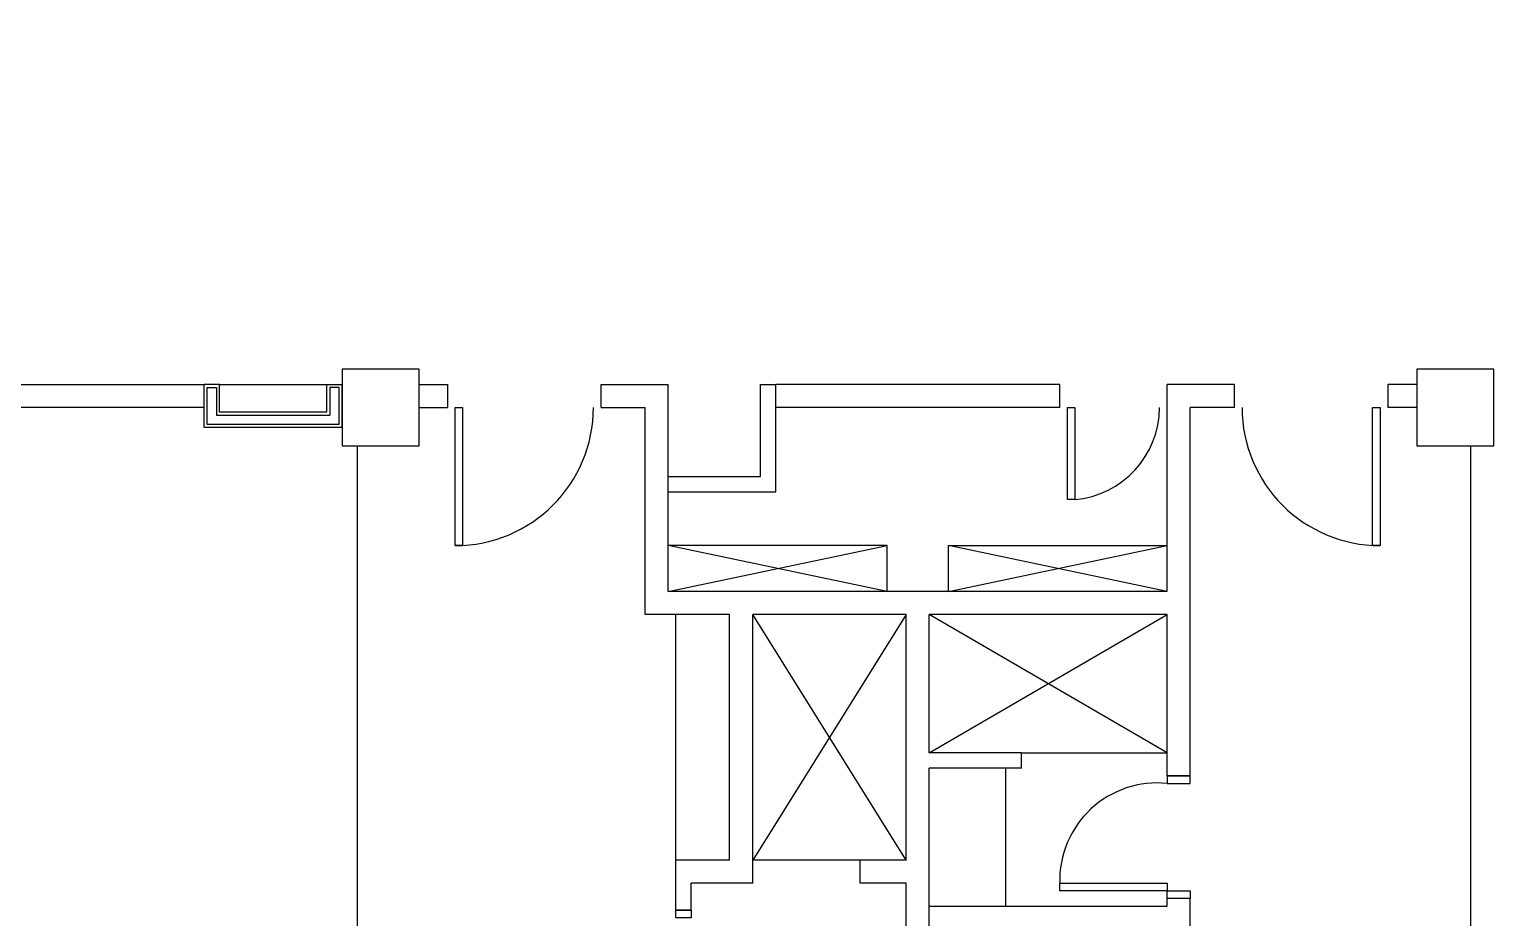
# Model space of a CAD drawing. Header units: millimetres. Extents: x -616979 to 2364082, y 43054 to 1637649.
# Drawn here: x -14090 to -4552, y 74133 to 79923 of the extents above; entities that cross this region are included whole.
import ezdxf

# ---------------------------------------------------------------- set-up
doc = ezdxf.new("R2010")
doc.units = ezdxf.units.MM
for name, color, linetype in [('a-column', 7, 'Continuous'), ('a-construcion', 8, 'Continuous'), ('a-doors', 254, 'Continuous'), ('a-wall', 5, 'Continuous')]:
    doc.layers.add(name, color=color, linetype=linetype)

msp = doc.modelspace()

# ---------------------------------------------------------------- linework, layer by layer
msp.add_arc((-55726.948, 90533.109), 78378.059, 336.37627844, 49.56052121)
at = {"layer": 'a-column'}
for points in [[(-11551.948, 77708.109), (-12051.948, 77708.109), (-12051.948, 77208.109), (-11551.948, 77208.109)], [(-4551.948, 77708.109), (-5051.948, 77708.109), (-5051.948, 77208.109), (-4551.948, 77208.109)]]:
    msp.add_lwpolyline(points, close=True, dxfattribs=at)
at = {"layer": 'a-construcion'}
for p, q in [((-8503.643, 76558.109), (-9928.643, 76558.109)), ((-9928.643, 76258.109), (-8503.643, 76558.109)), ((-8503.643, 76258.109), (-9928.643, 76558.109)), ((-8503.643, 76258.109), (-8503.643, 76558.109)), ((-8103.643, 76258.109), (-6678.643, 76558.109)), ((-6678.643, 76258.109), (-8103.643, 76558.109)), ((-8103.643, 76558.109), (-6678.643, 76558.109)), ((-8103.643, 76258.109), (-8103.643, 76558.109)), ((-7628.643, 75208.109), (-6678.643, 75208.109)), ((-8678.643, 74508.109), (-9378.643, 74508.109))]:
    msp.add_line(p, q, dxfattribs=at)
at = {"layer": 'a-construcion', "color": 7}
for p, q in [((-8378.643, 74508.109), (-9378.643, 76108.109)), ((-8378.643, 76108.109), (-9378.643, 74508.109)), ((-6678.643, 75208.109), (-8228.643, 76108.109)), ((-8228.643, 75208.109), (-6678.643, 76108.109))]:
    msp.add_line(p, q, dxfattribs=at)
at = {"layer": 'a-construcion'}
for radius, start, end in [(72110.798, 335.06515321, 50.87164645), (70610.798, 336.25456373, 49.68223593)]:
    msp.add_arc((-55726.948, 90533.109), radius, start, end, dxfattribs=at)
at = {"layer": 'a-doors'}
for p, q in [((-9878.643, 74508.109), (-9878.643, 76108.109)), ((-7728.643, 74208.109), (-7728.643, 75108.109))]:
    msp.add_line(p, q, dxfattribs=at)
for points in [[(-11316.143, 77458.109), (-11267.838, 77458.109), (-11267.838, 76558.109), (-11316.143, 76558.109)], [(-7280.338, 76858.109), (-7328.643, 76858.109), (-7328.643, 77458.109), (-7280.338, 77458.109)], [(-5341.143, 77458.109), (-5291.143, 77458.109), (-5291.143, 76558.109), (-5341.143, 76558.109)], [(-6678.643, 75008.109), (-6528.643, 75008.109), (-6528.643, 75058.109), (-6678.643, 75058.109)], [(-7378.643, 74358.109), (-6678.643, 74358.109), (-6678.643, 74308.109), (-7378.643, 74308.109)], [(-6678.643, 74308.109), (-6528.643, 74308.109), (-6528.643, 74258.109), (-6678.643, 74258.109)], [(-9878.643, 74183.109), (-9778.643, 74183.109), (-9778.643, 74133.109), (-9878.643, 74133.109)]]:
    msp.add_lwpolyline(points, close=True, dxfattribs=at)
for centre, radius, start, end in [((-11316.143, 77458.109), 900, 270, 0), ((-7332.491, 77459.703), 603.85, 274.9546858, 359.8487521), ((-5291.143, 77458.109), 900, 180, 270), ((-6743.548, 74376.084), 635.349, 84.1366337, 181.6211735)]:
    msp.add_arc(centre, radius, start, end, dxfattribs=at)
at = {"layer": 'a-wall', "color": 7}
for p, q in [((-18551.948, 77608.109), (-12951.948, 77608.109)), ((-10366.143, 77608.109), (-9928.643, 77608.109)), ((-9928.643, 76258.109), (-9928.643, 77608.109)), ((-9328.643, 77608.109), (-9228.643, 77608.109)), ((-9328.643, 77008.109), (-9328.643, 77608.109)), ((-7378.643, 77608.109), (-9228.643, 77608.109)), ((-9228.643, 76908.109), (-9228.643, 77608.109)), ((-6241.143, 77608.109), (-6678.643, 77608.109)), ((-6678.643, 76258.109), (-6678.643, 77608.109)), ((-10366.143, 77458.109), (-10078.643, 77458.109)), ((-10078.643, 76108.109), (-10078.643, 77458.109)), ((-7378.643, 77458.109), (-9228.643, 77458.109)), ((-6241.143, 77458.109), (-6528.643, 77458.109)), ((-6528.643, 75058.109), (-6528.643, 77458.109)), ((-4701.948, 68708.109), (-4701.948, 77208.109)), ((-9928.643, 77008.109), (-9328.643, 77008.109)), ((-9928.643, 76908.109), (-9228.643, 76908.109)), ((-6678.643, 76258.109), (-9928.643, 76258.109)), ((-9528.643, 76108.109), (-10078.643, 76108.109)), ((-9528.643, 74508.109), (-9528.643, 76108.109)), ((-9378.643, 74358.109), (-9378.643, 76108.109)), ((-8378.643, 76108.109), (-9378.643, 76108.109)), ((-8378.643, 74508.109), (-8378.643, 76108.109)), ((-6678.643, 76108.109), (-8228.643, 76108.109)), ((-8228.643, 75208.109), (-8228.643, 76108.109)), ((-7628.643, 75208.109), (-8228.643, 75208.109)), ((-8228.643, 72258.109), (-8228.643, 75108.109)), ((-7628.643, 75108.109), (-8228.643, 75108.109)), ((-9528.643, 74508.109), (-9878.643, 74508.109)), ((-8378.643, 74508.109), (-8678.643, 74508.109)), ((-9378.643, 74358.109), (-9778.643, 74358.109)), ((-8378.643, 74358.109), (-8678.643, 74358.109)), ((-8378.643, 73308.109), (-8378.643, 74358.109)), ((-8228.643, 74208.109), (-6678.643, 74208.109))]:
    msp.add_line(p, q, dxfattribs=at)
at = {"layer": 'a-wall'}
for p, q in [((-12951.948, 77358.109), (-12951.948, 77608.109)), ((-12851.948, 77608.109), (-12951.948, 77608.109)), ((-12951.948, 77328.109), (-12951.948, 77608.109)), ((-12931.948, 77348.109), (-12931.948, 77588.109)), ((-12931.948, 77588.109), (-12871.948, 77588.109)), ((-12871.948, 77588.109), (-12871.948, 77408.109)), ((-12851.948, 77608.109), (-12151.948, 77608.109)), ((-12851.948, 77428.109), (-12851.948, 77608.109)), ((-12151.948, 77428.109), (-12151.948, 77608.109)), ((-12151.948, 77608.109), (-12051.948, 77608.109)), ((-12131.948, 77588.109), (-12131.948, 77408.109)), ((-12071.948, 77588.109), (-12131.948, 77588.109)), ((-12071.948, 77348.109), (-12071.948, 77588.109)), ((-12051.948, 77328.109), (-12051.948, 77608.109)), ((-11553.643, 77608.109), (-11366.143, 77608.109)), ((-11366.143, 77608.109), (-11366.143, 77458.109)), ((-10366.143, 77458.109), (-10366.143, 77608.109)), ((-7378.643, 77458.109), (-7378.643, 77608.109)), ((-6241.143, 77458.109), (-6241.143, 77608.109)), ((-5053.643, 77608.109), (-5241.143, 77608.109)), ((-5241.143, 77608.109), (-5241.143, 77458.109)), ((-12951.948, 77458.109), (-18551.948, 77458.109)), ((-11553.643, 77458.109), (-11366.143, 77458.109)), ((-5053.643, 77458.109), (-5241.143, 77458.109)), ((-12871.948, 77408.109), (-12131.948, 77408.109)), ((-12151.948, 77428.109), (-12851.948, 77428.109)), ((-12051.948, 77328.109), (-12951.948, 77328.109)), ((-12071.948, 77348.109), (-12931.948, 77348.109)), ((-11951.948, 68708.109), (-11951.948, 77208.109)), ((-6678.643, 75058.109), (-6678.643, 76108.109)), ((-7628.643, 75108.109), (-7628.643, 75208.109)), ((-6678.643, 75058.109), (-6528.643, 75058.109)), ((-6653.643, 75058.109), (-6553.643, 75058.109)), ((-9878.643, 74183.109), (-9878.643, 74508.109)), ((-8678.643, 74358.109), (-8678.643, 74508.109)), ((-9778.643, 74183.109), (-9778.643, 74358.109)), ((-6528.643, 74258.109), (-6678.643, 74258.109)), ((-6678.643, 74208.109), (-6678.643, 74258.109)), ((-6528.643, 74058.109), (-6528.643, 74258.109)), ((-9778.643, 74183.109), (-9878.643, 74183.109))]:
    msp.add_line(p, q, dxfattribs=at)

doc.saveas('drawing.dxf')
